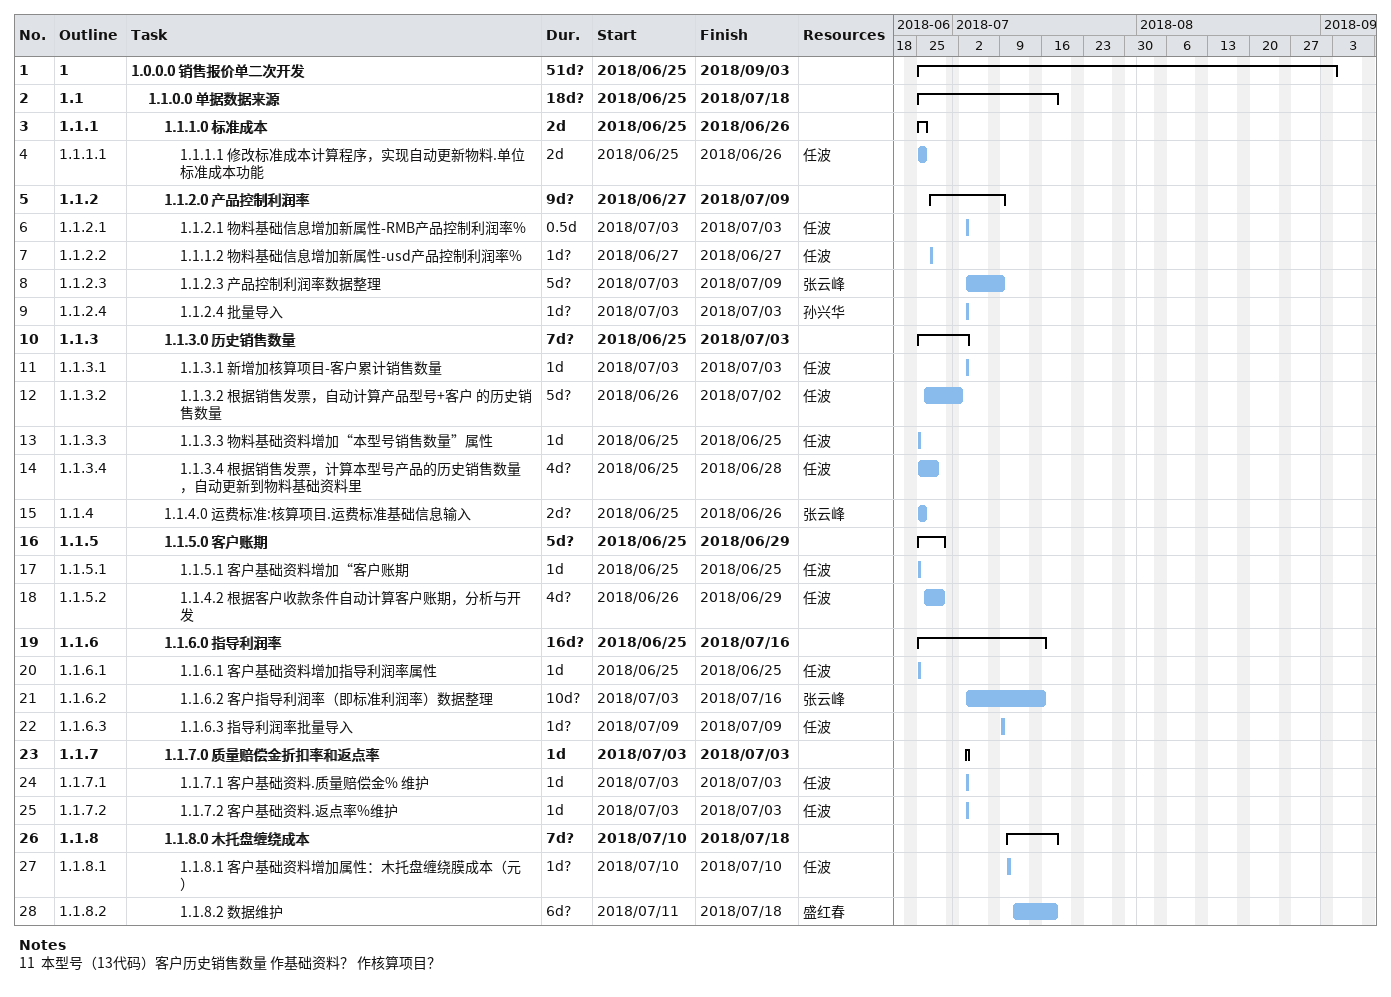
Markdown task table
| ID | WBS | Task | Duration | Start | Finish | Resources |
|---|---|---|---|---|---|---|
| 1 | 1 | **1.0.0.0 销售报价单二次开发** | 51d? | 2018-06-25 | 2018-09-03 |  |
| 2 | 1.1 | **1.1.0.0 单据数据来源** | 18d? | 2018-06-25 | 2018-07-18 |  |
| 3 | 1.1.1 | **1.1.1.0 标准成本** | 2d | 2018-06-25 | 2018-06-26 |  |
| 4 | 1.1.1.1 | 1.1.1.1 修改标准成本计算程序，实现自动更新物料.单位标准成本功能 | 2d | 2018-06-25 | 2018-06-26 | 任波 |
| 5 | 1.1.2 | **1.1.2.0 产品控制利润率** | 9d? | 2018-06-27 | 2018-07-09 |  |
| 6 | 1.1.2.1 | 1.1.2.1 物料基础信息增加新属性-RMB产品控制利润率% | 0.5d | 2018-07-03 | 2018-07-03 | 任波 |
| 7 | 1.1.2.2 | 1.1.1.2 物料基础信息增加新属性-usd产品控制利润率% | 1d? | 2018-06-27 | 2018-06-27 | 任波 |
| 8 | 1.1.2.3 | 1.1.2.3 产品控制利润率数据整理 | 5d? | 2018-07-03 | 2018-07-09 | 张云峰 |
| 9 | 1.1.2.4 | 1.1.2.4 批量导入 | 1d? | 2018-07-03 | 2018-07-03 | 孙兴华 |
| 10 | 1.1.3 | **1.1.3.0 历史销售数量** | 7d? | 2018-06-25 | 2018-07-03 |  |
| 11 | 1.1.3.1 | 1.1.3.1 新增加核算项目-客户累计销售数量 | 1d | 2018-07-03 | 2018-07-03 | 任波 |
| 12 | 1.1.3.2 | 1.1.3.2 根据销售发票，自动计算产品型号+客户 的历史销售数量 | 5d? | 2018-06-26 | 2018-07-02 | 任波 |
| 13 | 1.1.3.3 | 1.1.3.3 物料基础资料增加“本型号销售数量”属性 | 1d | 2018-06-25 | 2018-06-25 | 任波 |
| 14 | 1.1.3.4 | 1.1.3.4 根据销售发票，计算本型号产品的历史销售数量，自动更新到物料基础资料里 | 4d? | 2018-06-25 | 2018-06-28 | 任波 |
| 15 | 1.1.4 | 1.1.4.0 运费标准:核算项目.运费标准基础信息输入 | 2d? | 2018-06-25 | 2018-06-26 | 张云峰 |
| 16 | 1.1.5 | **1.1.5.0 客户账期** | 5d? | 2018-06-25 | 2018-06-29 |  |
| 17 | 1.1.5.1 | 1.1.5.1 客户基础资料增加“客户账期 | 1d | 2018-06-25 | 2018-06-25 | 任波 |
| 18 | 1.1.5.2 | 1.1.4.2 根据客户收款条件自动计算客户账期，分析与开发 | 4d? | 2018-06-26 | 2018-06-29 | 任波 |
| 19 | 1.1.6 | **1.1.6.0 指导利润率** | 16d? | 2018-06-25 | 2018-07-16 |  |
| 20 | 1.1.6.1 | 1.1.6.1 客户基础资料增加指导利润率属性 | 1d | 2018-06-25 | 2018-06-25 | 任波 |
| 21 | 1.1.6.2 | 1.1.6.2 客户指导利润率（即标准利润率）数据整理 | 10d? | 2018-07-03 | 2018-07-16 | 张云峰 |
| 22 | 1.1.6.3 | 1.1.6.3 指导利润率批量导入 | 1d? | 2018-07-09 | 2018-07-09 | 任波 |
| 23 | 1.1.7 | **1.1.7.0 质量赔偿金折扣率和返点率** | 1d | 2018-07-03 | 2018-07-03 |  |
| 24 | 1.1.7.1 | 1.1.7.1 客户基础资料.质量赔偿金% 维护 | 1d | 2018-07-03 | 2018-07-03 | 任波 |
| 25 | 1.1.7.2 | 1.1.7.2 客户基础资料.返点率%维护 | 1d | 2018-07-03 | 2018-07-03 | 任波 |
| 26 | 1.1.8 | **1.1.8.0 木托盘缠绕成本** | 7d? | 2018-07-10 | 2018-07-18 |  |
| 27 | 1.1.8.1 | 1.1.8.1 客户基础资料增加属性：木托盘缠绕膜成本（元） | 1d? | 2018-07-10 | 2018-07-10 | 任波 |
| 28 | 1.1.8.2 | 1.1.8.2 数据维护 | 6d? | 2018-07-11 | 2018-07-18 | 盛红春 |

Notes
- 11: 本型号（13代码）客户历史销售数量 作基础资料？ 作核算项目？
